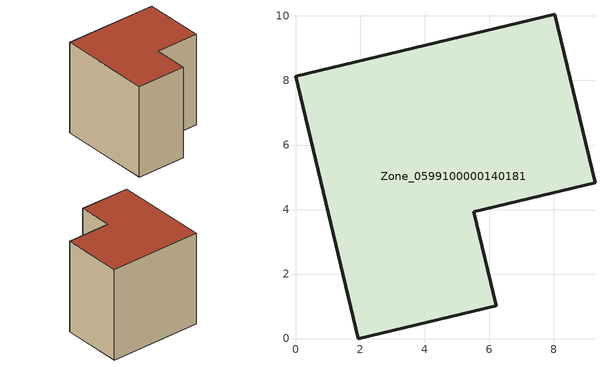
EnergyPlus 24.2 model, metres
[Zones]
Zone_0599100000140181
 floor ground (C_G): 0,8.14 8.03,10.05 9.29,4.83 5.53,3.93 6.23,1.01 1.95,0 z0
 wall outside (C_F): 1.95,0 6.23,1.01 5.53,3.93 9.29,4.83 8.03,10.05 0,8.14 1.95,0 z0:8.26
 roof outside (C_R): 8.03,10.05 0,8.14 1.95,0 6.23,1.01 5.53,3.93 9.29,4.83 z8.26
[BUILDING]
Pand.0599100000140181: North Axis=0; Terrain=City; Loads Convergence Tolerance Value=0.04; Temperature Convergence Tolerance Value=0.4; Solar Distribution=FullExterior; Maximum Number of Warmup Days=25; Minimum Number of Warmup Days=1
[Site:Location]
Rotterdam.The.Hague.AP_ZH_NLD Design_Conditions: Latitude=51.96; Longitude=4.45; Time Zone=1; Elevation=-4.5
[SITE:GROUNDTEMPERATURE:BUILDINGSURFACE]
18, 18, 18, 18, 18, 18, 18, 18, 18, 18, 18, 18
[MATERIAL] Thermal Absorptance=0.9; Solar Absorptance=0.7; Visible Absorptance=0.7
Name | Roughness | Thickness | Conductivity | Density | Specific Heat
G.TI.1965-1974 | MediumSmooth | 0.15 | 0.882353 | 540 | 1210
F.TI.1965-1974 | Rough | 0.3 | 0.697674 | 1920 | 840
R.TI.1965-1974 | MediumRough | 0.2 | 0.232558 | 1500 | 1000
[CONSTRUCTION]
C_G: G.TI.1965-1974
C_F: F.TI.1965-1974
C_R: R.TI.1965-1974
[ZONE]
Zone_0599100000140181: Type=1; Multiplier=1; Ceiling Height=Autocalculate; Volume=Autocalculate; Floor Area=autocalculate; Part of Total Floor Area=Yes
[ZONEINFILTRATION:DESIGNFLOWRATE]
Infil_Zone_0599100000140181: Zone or ZoneList or Space or SpaceList=Zone_0599100000140181; Schedule=AlwaysOn; Design Flow Rate Calculation Method=Flow/Area; Flow Rate per Floor Area=0.003; Constant Term Coefficient=1; Temperature Term Coefficient=0; Velocity Term Coefficient=0; Velocity Squared Term Coefficient=0
[HVACTEMPLATE:ZONE:IDEALLOADSAIRSYSTEM]
Zone_0599100000140181: Maximum Heating Supply Air Temperature=50; Minimum Cooling Supply Air Temperature=13; Maximum Heating Supply Air Humidity Ratio=0.0156; Minimum Cooling Supply Air Humidity Ratio=0.0077; Heating Limit=NoLimit; Cooling Limit=NoLimit; Dehumidification Control Type=ConstantSensibleHeatRatio; Cooling Sensible Heat Ratio=0.7; Dehumidification Setpoint=60; Humidification Control Type=None; Humidification Setpoint=30; Outdoor Air Method=None; Outdoor Air Flow Rate per Person=0.00944; Outdoor Air Flow Rate per Zone Floor Area=0; Outdoor Air Flow Rate per Zone=0; Demand Controlled Ventilation Type=None; Outdoor Air Economizer Type=NoEconomizer; Heat Recovery Type=None; Sensible Heat Recovery Effectiveness=0.7; Latent Heat Recovery Effectiveness=0.65
[ZONECONTROL:THERMOSTAT]
ThermostatControl_Zone_0599100000140181: Zone or ZoneList=Zone_0599100000140181; Control Type Schedule=DualSetpointControlType; Control 1=Thermostat_Zone_0599100000140181; Temperature Difference Between Cutout And Setpoint=0
[THERMOSTATSETPOINT:DUALSETPOINT]
Thermostat_Zone_0599100000140181: Heating Setpoint Temperature Schedule=HeatingSetpoint_Zone_0599100000140181; Cooling Setpoint Temperature Schedule=CoolingSetpoint_Zone_0599100000140181
[SCHEDULE:COMPACT]
HeatingSetpoint_Zone_0599100000140181: Through: 12/31, For: AllDays, Until: 24:00, 21
CoolingSetpoint_Zone_0599100000140181: Through: 12/31, For: AllDays, Until: 24:00, 24
DualSetpointControlType: Through: 12/31, For: AllDays, Until: 24:00, 4
AlwaysOn: Through: 12/31, For: AllDays, Until: 24:00, 1
